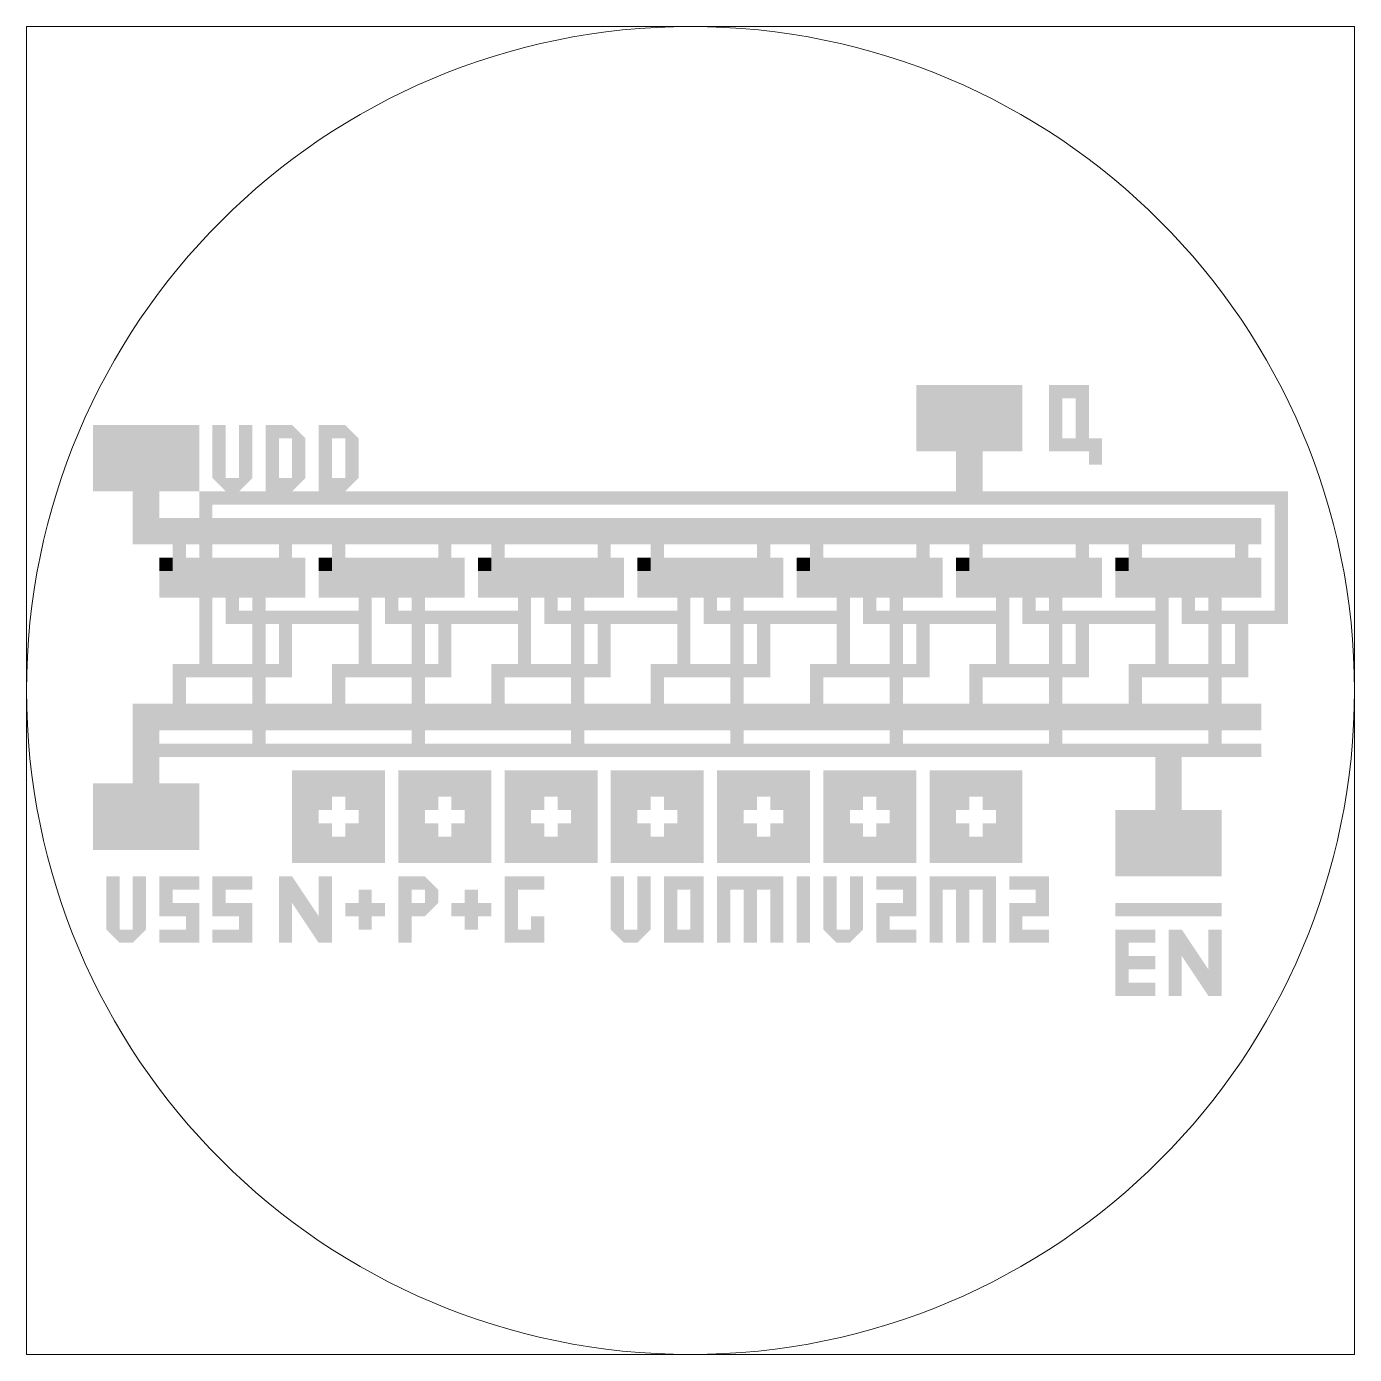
# Model space of a CAD drawing. Extents: x 0 to 500, y 0 to 500.
import ezdxf

# ---------------------------------------------------------------- set-up
doc = ezdxf.new("R2010")
doc.units = 13
doc.layers.get('0').update_dxf_attribs({"linetype": 'CONTINUOUS', "lineweight": 0})
for name, color, linetype, lineweight in [('Cells', 8, 'CONTINUOUS', 0), ('LM0', 96, 'CONTINUOUS', 0), ('LM00', 6, 'CONTINUOUS', 0), ('LM1', 52, 'CONTINUOUS', 0), ('LM2', 1, 'CONTINUOUS', 0), ('LM3', 7, 'CONTINUOUS', 0), ('LM4', 5, 'CONTINUOUS', 0), ('LM5', 8, 'CONTINUOUS', 0), ('LM6', 4, 'CONTINUOUS', 0)]:
    doc.layers.add(name, color=color, linetype=linetype, lineweight=lineweight)

# ---------------------------------------------------------------- blocks, each defined once
blk = doc.blocks.new('2NAND')
at = {"layer": 'LM0'}
h = blk.add_hatch(color=256, dxfattribs=at)
edge = h.paths.add_edge_path()
edge.add_line((-5, 55), (50, 55))
edge.add_line((50, 55), (50, 40))
edge.add_line((50, 40), (-5, 40))
edge.add_line((-5, 40), (-5, 55))
edge.add_line((0, 15), (45, 15))
edge.add_line((45, 15), (45, 10))
edge.add_line((45, 10), (0, 10))
edge.add_line((0, 10), (0, 15))
h = blk.add_hatch(color=256, dxfattribs=at)
edge = h.paths.add_edge_path()
edge.add_line((-5, 55), (50, 55))
edge.add_line((50, 55), (50, 40))
edge.add_line((50, 40), (-5, 40))
edge.add_line((-5, 40), (-5, 55))
edge.add_line((-5, 55), (50, 55))
edge.add_line((50, 55), (50, 40))
edge.add_line((50, 40), (-5, 40))
edge.add_line((-5, 40), (-5, 55))
edge.add_line((0, 15), (45, 15))
edge.add_line((45, 15), (45, 10))
edge.add_line((45, 10), (0, 10))
edge.add_line((0, 10), (0, 15))
edge.add_line((0, 15), (45, 15))
edge.add_line((45, 15), (45, 10))
edge.add_line((45, 10), (0, 10))
edge.add_line((0, 10), (0, 15))
blk.add_hatch(color=256, dxfattribs=at).paths.add_polyline_path([(0, 15), (45, 15), (45, 10), (0, 10), (0, 15), (45, 15), (45, 10), (0, 10)])
at = {"layer": 'LM1'}
for points in [[(0, 50), (45, 50), (45, 45), (0, 45)], [(0, 50), (45, 50), (45, 45), (0, 45), (0, 50), (45, 50), (45, 45), (0, 45)]]:
    blk.add_hatch(color=256, dxfattribs=at).paths.add_polyline_path(points)
at = {"layer": 'LM2'}
h = blk.add_hatch(color=256, dxfattribs=at)
edge = h.paths.add_edge_path()
edge.add_line((10, 50), (15, 50))
edge.add_line((15, 50), (15, 10))
edge.add_line((15, 10), (10, 10))
edge.add_line((10, 10), (10, 50))
edge.add_line((35, 50), (30, 50))
edge.add_line((30, 50), (30, 10))
edge.add_line((30, 10), (35, 10))
edge.add_line((35, 10), (35, 50))
at = {"layer": 'LM3'}
h = blk.add_hatch(color=256, dxfattribs=at)
edge = h.paths.add_edge_path()
edge.add_line((0, 50), (5, 50))
edge.add_line((5, 50), (5, 45))
edge.add_line((5, 45), (0, 45))
edge.add_line((0, 45), (0, 50))
edge.add_line((20, 50), (25, 50))
edge.add_line((25, 50), (25, 45))
edge.add_line((25, 45), (20, 45))
edge.add_line((20, 45), (20, 50))
edge.add_line((40, 50), (45, 50))
edge.add_line((45, 50), (45, 45))
edge.add_line((45, 45), (40, 45))
edge.add_line((40, 45), (40, 50))
edge.add_line((40, 65), (45, 65))
edge.add_line((45, 65), (45, 60))
edge.add_line((45, 60), (40, 60))
edge.add_line((40, 60), (40, 65))
edge.add_line((5, 65), (0, 65))
edge.add_line((0, 65), (0, 60))
edge.add_line((0, 60), (5, 60))
edge.add_line((5, 60), (5, 65))
edge.add_line((5, 15), (0, 15))
edge.add_line((0, 15), (0, 10))
edge.add_line((0, 10), (5, 10))
edge.add_line((5, 10), (5, 15))
edge.add_line((0, 0), (5, 0))
edge.add_line((5, 0), (5, -5))
edge.add_line((5, -5), (0, -5))
edge.add_line((0, -5), (0, 0))
edge.add_line((40, 15), (45, 15))
edge.add_line((45, 15), (45, 10))
edge.add_line((45, 10), (40, 10))
edge.add_line((40, 10), (40, 15))
blk.add_hatch(color=256, dxfattribs=at).paths.add_polyline_path([(-5, 55), (-5, 50), (0, 50), (0, 55)])
at = {"layer": 'LM4'}
h = blk.add_hatch(color=256, dxfattribs=at)
edge = h.paths.add_edge_path()
edge.add_line((20, 50), (20, 30))
edge.add_line((20, 30), (40, 30))
edge.add_line((40, 30), (40, 10))
edge.add_line((40, 10), (45, 10))
edge.add_line((45, 10), (45, 35))
edge.add_line((45, 35), (25, 35))
edge.add_line((25, 35), (25, 50))
edge.add_line((25, 50), (20, 50))
edge.add_line((5, 45), (5, 65))
edge.add_line((5, 65), (0, 65))
edge.add_line((0, 65), (0, 55))
edge.add_line((0, 55), (-5, 55))
edge.add_line((-5, 55), (-5, 50))
edge.add_line((-5, 50), (0, 50))
edge.add_line((0, 50), (0, 45))
edge.add_line((0, 45), (5, 45))
edge.add_line((40, 45), (40, 65))
edge.add_line((40, 65), (45, 65))
edge.add_line((45, 65), (45, 45))
edge.add_line((45, 45), (40, 45))
edge.add_line((5, 15), (5, -5))
edge.add_line((5, -5), (0, -5))
edge.add_line((0, -5), (0, 15))
edge.add_line((0, 15), (5, 15))
at = {"layer": 'LM5'}
h = blk.add_hatch(color=256, dxfattribs=at)
edge = h.paths.add_edge_path()
edge.add_line((40, 35), (45, 35))
edge.add_line((45, 35), (45, 30))
edge.add_line((45, 30), (40, 30))
edge.add_line((40, 30), (40, 35))
edge.add_line((10, 35), (15, 35))
edge.add_line((15, 35), (15, 30))
edge.add_line((15, 30), (10, 30))
edge.add_line((10, 30), (10, 35))
edge.add_line((30, 25), (35, 25))
edge.add_line((35, 25), (35, 20))
edge.add_line((35, 20), (30, 20))
edge.add_line((30, 20), (30, 25))

msp = doc.modelspace()

# ---------------------------------------------------------------- hatches: boundary and pattern name
at = {"layer": 'LM0'}
h = msp.add_hatch(color=256, dxfattribs=at)
edge = h.paths.add_edge_path()
edge.add_line((100, 220), (100, 185))
edge.add_line((100, 185), (135, 185))
edge.add_line((135, 185), (135, 220))
edge.add_line((135, 220), (100, 220))
edge.add_line((110, 210), (110, 215))
edge.add_line((110, 215), (115, 215))
edge.add_line((115, 215), (115, 210))
edge.add_line((115, 210), (120, 210))
edge.add_line((120, 210), (120, 215))
edge.add_line((120, 215), (125, 215))
edge.add_line((125, 215), (125, 210))
edge.add_line((125, 210), (130, 210))
edge.add_line((130, 210), (130, 205))
edge.add_line((130, 205), (125, 205))
edge.add_line((125, 205), (125, 200))
edge.add_line((125, 200), (130, 200))
edge.add_line((130, 200), (130, 195))
edge.add_line((130, 195), (125, 195))
edge.add_line((125, 195), (125, 190))
edge.add_line((125, 190), (120, 190))
edge.add_line((120, 190), (120, 195))
edge.add_line((120, 195), (115, 195))
edge.add_line((115, 195), (115, 190))
edge.add_line((115, 190), (110, 190))
edge.add_line((110, 190), (110, 195))
edge.add_line((110, 195), (105, 195))
edge.add_line((105, 195), (105, 200))
edge.add_line((105, 200), (110, 200))
edge.add_line((110, 200), (110, 205))
edge.add_line((110, 205), (105, 205))
edge.add_line((105, 205), (105, 210))
edge.add_line((105, 210), (110, 210))
edge.add_line((95, 155), (95, 180))
edge.add_line((95, 180), (100, 180))
edge.add_line((100, 180), (110, 165))
edge.add_line((110, 165), (110, 180))
edge.add_line((110, 180), (115, 180))
edge.add_line((115, 180), (115, 155))
edge.add_line((115, 155), (110, 155))
edge.add_line((110, 155), (100, 170))
edge.add_line((100, 170), (100, 155))
edge.add_line((100, 155), (95, 155))
edge.add_line((120, 170), (120, 165))
edge.add_line((120, 165), (125, 165))
edge.add_line((125, 165), (125, 160))
edge.add_line((125, 160), (130, 160))
edge.add_line((130, 160), (130, 165))
edge.add_line((130, 165), (135, 165))
edge.add_line((135, 165), (135, 170))
edge.add_line((135, 170), (130, 170))
edge.add_line((130, 170), (130, 175))
edge.add_line((130, 175), (125, 175))
edge.add_line((125, 175), (125, 170))
edge.add_line((125, 170), (120, 170))
at = {"layer": 'LM00'}
h = msp.add_hatch(color=256, dxfattribs=at)
edge = h.paths.add_edge_path()
edge.add_line((115, 205), (115, 210))
edge.add_line((115, 210), (120, 210))
edge.add_line((120, 210), (120, 205))
edge.add_line((120, 205), (125, 205))
edge.add_line((125, 205), (125, 200))
edge.add_line((125, 200), (120, 200))
edge.add_line((120, 200), (120, 195))
edge.add_line((120, 195), (115, 195))
edge.add_line((115, 195), (115, 200))
edge.add_line((115, 200), (110, 200))
edge.add_line((110, 200), (110, 205))
edge.add_line((110, 205), (115, 205))
edge.add_line((105, 215), (105, 190))
edge.add_line((105, 190), (130, 190))
edge.add_line((130, 190), (130, 215))
edge.add_line((130, 215), (105, 215))
edge.add_line((155, 205), (155, 210))
edge.add_line((155, 210), (160, 210))
edge.add_line((160, 210), (160, 205))
edge.add_line((160, 205), (165, 205))
edge.add_line((165, 205), (165, 200))
edge.add_line((165, 200), (160, 200))
edge.add_line((160, 200), (160, 195))
edge.add_line((160, 195), (155, 195))
edge.add_line((155, 195), (155, 200))
edge.add_line((155, 200), (150, 200))
edge.add_line((150, 200), (150, 205))
edge.add_line((150, 205), (155, 205))
edge.add_line((145, 215), (145, 190))
edge.add_line((145, 190), (170, 190))
edge.add_line((170, 190), (170, 215))
edge.add_line((170, 215), (145, 215))
edge.add_line((195, 205), (195, 210))
edge.add_line((195, 210), (200, 210))
edge.add_line((200, 210), (200, 205))
edge.add_line((200, 205), (205, 205))
edge.add_line((205, 205), (205, 200))
edge.add_line((205, 200), (200, 200))
edge.add_line((200, 200), (200, 195))
edge.add_line((200, 195), (195, 195))
edge.add_line((195, 195), (195, 200))
edge.add_line((195, 200), (190, 200))
edge.add_line((190, 200), (190, 205))
edge.add_line((190, 205), (195, 205))
edge.add_line((185, 215), (185, 190))
edge.add_line((185, 190), (210, 190))
edge.add_line((210, 190), (210, 215))
edge.add_line((210, 215), (185, 215))
edge.add_line((235, 205), (235, 210))
edge.add_line((235, 210), (240, 210))
edge.add_line((240, 210), (240, 205))
edge.add_line((240, 205), (245, 205))
edge.add_line((245, 205), (245, 200))
edge.add_line((245, 200), (240, 200))
edge.add_line((240, 200), (240, 195))
edge.add_line((240, 195), (235, 195))
edge.add_line((235, 195), (235, 200))
edge.add_line((235, 200), (230, 200))
edge.add_line((230, 200), (230, 205))
edge.add_line((230, 205), (235, 205))
edge.add_line((225, 215), (225, 190))
edge.add_line((225, 190), (250, 190))
edge.add_line((250, 190), (250, 215))
edge.add_line((250, 215), (225, 215))
edge.add_line((275, 205), (275, 210))
edge.add_line((275, 210), (280, 210))
edge.add_line((280, 210), (280, 205))
edge.add_line((280, 205), (285, 205))
edge.add_line((285, 205), (285, 200))
edge.add_line((285, 200), (280, 200))
edge.add_line((280, 200), (280, 195))
edge.add_line((280, 195), (275, 195))
edge.add_line((275, 195), (275, 200))
edge.add_line((275, 200), (270, 200))
edge.add_line((270, 200), (270, 205))
edge.add_line((270, 205), (275, 205))
edge.add_line((265, 215), (265, 190))
edge.add_line((265, 190), (290, 190))
edge.add_line((290, 190), (290, 215))
edge.add_line((290, 215), (265, 215))
edge.add_line((315, 205), (315, 210))
edge.add_line((315, 210), (320, 210))
edge.add_line((320, 210), (320, 205))
edge.add_line((320, 205), (325, 205))
edge.add_line((325, 205), (325, 200))
edge.add_line((325, 200), (320, 200))
edge.add_line((320, 200), (320, 195))
edge.add_line((320, 195), (315, 195))
edge.add_line((315, 195), (315, 200))
edge.add_line((315, 200), (310, 200))
edge.add_line((310, 200), (310, 205))
edge.add_line((310, 205), (315, 205))
edge.add_line((305, 215), (305, 190))
edge.add_line((305, 190), (330, 190))
edge.add_line((330, 190), (330, 215))
edge.add_line((330, 215), (305, 215))
edge.add_line((355, 205), (355, 210))
edge.add_line((355, 210), (360, 210))
edge.add_line((360, 210), (360, 205))
edge.add_line((360, 205), (365, 205))
edge.add_line((365, 205), (365, 200))
edge.add_line((365, 200), (360, 200))
edge.add_line((360, 200), (360, 195))
edge.add_line((360, 195), (355, 195))
edge.add_line((355, 195), (355, 200))
edge.add_line((355, 200), (350, 200))
edge.add_line((350, 200), (350, 205))
edge.add_line((350, 205), (355, 205))
edge.add_line((345, 215), (345, 190))
edge.add_line((345, 190), (370, 190))
edge.add_line((370, 190), (370, 215))
edge.add_line((370, 215), (345, 215))
at = {"layer": 'LM1'}
h = msp.add_hatch(color=256, dxfattribs=at)
edge = h.paths.add_edge_path()
edge.add_line((140, 220), (140, 185))
edge.add_line((140, 185), (175, 185))
edge.add_line((175, 185), (175, 220))
edge.add_line((175, 220), (140, 220))
edge.add_line((150, 210), (150, 215))
edge.add_line((150, 215), (155, 215))
edge.add_line((155, 215), (155, 210))
edge.add_line((155, 210), (160, 210))
edge.add_line((160, 210), (160, 215))
edge.add_line((160, 215), (165, 215))
edge.add_line((165, 215), (165, 210))
edge.add_line((165, 210), (170, 210))
edge.add_line((170, 210), (170, 205))
edge.add_line((170, 205), (165, 205))
edge.add_line((165, 205), (165, 200))
edge.add_line((165, 200), (170, 200))
edge.add_line((170, 200), (170, 195))
edge.add_line((170, 195), (165, 195))
edge.add_line((165, 195), (165, 190))
edge.add_line((165, 190), (160, 190))
edge.add_line((160, 190), (160, 195))
edge.add_line((160, 195), (155, 195))
edge.add_line((155, 195), (155, 190))
edge.add_line((155, 190), (150, 190))
edge.add_line((150, 190), (150, 195))
edge.add_line((150, 195), (145, 195))
edge.add_line((145, 195), (145, 200))
edge.add_line((145, 200), (150, 200))
edge.add_line((150, 200), (150, 205))
edge.add_line((150, 205), (145, 205))
edge.add_line((145, 205), (145, 210))
edge.add_line((145, 210), (150, 210))
edge.add_line((140, 155), (140, 180))
edge.add_line((140, 180), (150, 180))
edge.add_line((150, 180), (155, 175))
edge.add_line((155, 175), (155, 170))
edge.add_line((155, 170), (150, 165))
edge.add_line((150, 165), (145, 165))
edge.add_line((145, 165), (145, 155))
edge.add_line((145, 155), (140, 155))
edge.add_line((145, 170), (145, 175))
edge.add_line((145, 175), (150, 175))
edge.add_line((150, 175), (150, 170))
edge.add_line((150, 170), (145, 170))
edge.add_line((160, 170), (160, 165))
edge.add_line((160, 165), (165, 165))
edge.add_line((165, 165), (165, 160))
edge.add_line((165, 160), (170, 160))
edge.add_line((170, 160), (170, 165))
edge.add_line((170, 165), (175, 165))
edge.add_line((175, 165), (175, 170))
edge.add_line((175, 170), (170, 170))
edge.add_line((170, 170), (170, 175))
edge.add_line((170, 175), (165, 175))
edge.add_line((165, 175), (165, 170))
edge.add_line((165, 170), (160, 170))
at = {"layer": 'LM2'}
h = msp.add_hatch(color=256, dxfattribs=at)
edge = h.paths.add_edge_path()
edge.add_line((465, 315), (50, 315))
edge.add_line((50, 315), (50, 325))
edge.add_line((50, 325), (65, 325))
edge.add_line((65, 325), (65, 350))
edge.add_line((65, 350), (25, 350))
edge.add_line((25, 350), (25, 325))
edge.add_line((25, 325), (40, 325))
edge.add_line((40, 325), (40, 305))
edge.add_line((40, 305), (50, 305))
edge.add_line((50, 305), (465, 305))
edge.add_line((465, 305), (465, 315))
edge.add_line((50, 245), (465, 245))
edge.add_line((465, 245), (465, 235))
edge.add_line((465, 235), (50, 235))
edge.add_line((50, 235), (50, 215))
edge.add_line((50, 215), (65, 215))
edge.add_line((65, 215), (65, 190))
edge.add_line((65, 190), (25, 190))
edge.add_line((25, 190), (25, 215))
edge.add_line((25, 215), (40, 215))
edge.add_line((40, 215), (40, 245))
edge.add_line((40, 245), (50, 245))
edge.add_line((70, 350), (70, 330))
edge.add_line((70, 330), (75, 325))
edge.add_line((75, 325), (80, 325))
edge.add_line((80, 325), (85, 330))
edge.add_line((85, 330), (85, 350))
edge.add_line((85, 350), (80, 350))
edge.add_line((80, 350), (80, 330))
edge.add_line((80, 330), (75, 330))
edge.add_line((75, 330), (75, 350))
edge.add_line((75, 350), (70, 350))
edge.add_line((90, 350), (90, 325))
edge.add_line((90, 325), (100, 325))
edge.add_line((100, 325), (105, 330))
edge.add_line((105, 330), (105, 345))
edge.add_line((105, 345), (100, 350))
edge.add_line((100, 350), (90, 350))
edge.add_line((95, 345), (95, 330))
edge.add_line((95, 330), (100, 330))
edge.add_line((100, 330), (100, 345))
edge.add_line((100, 345), (95, 345))
edge.add_line((110, 350), (110, 325))
edge.add_line((110, 325), (120, 325))
edge.add_line((120, 325), (125, 330))
edge.add_line((125, 330), (125, 345))
edge.add_line((125, 345), (120, 350))
edge.add_line((120, 350), (110, 350))
edge.add_line((115, 345), (115, 330))
edge.add_line((115, 330), (120, 330))
edge.add_line((120, 330), (120, 345))
edge.add_line((120, 345), (115, 345))
edge.add_line((180, 220), (180, 185))
edge.add_line((180, 185), (215, 185))
edge.add_line((215, 185), (215, 220))
edge.add_line((215, 220), (180, 220))
edge.add_line((190, 210), (190, 215))
edge.add_line((190, 215), (195, 215))
edge.add_line((195, 215), (195, 210))
edge.add_line((195, 210), (200, 210))
edge.add_line((200, 210), (200, 215))
edge.add_line((200, 215), (205, 215))
edge.add_line((205, 215), (205, 210))
edge.add_line((205, 210), (210, 210))
edge.add_line((210, 210), (210, 205))
edge.add_line((210, 205), (205, 205))
edge.add_line((205, 205), (205, 200))
edge.add_line((205, 200), (210, 200))
edge.add_line((210, 200), (210, 195))
edge.add_line((210, 195), (205, 195))
edge.add_line((205, 195), (205, 190))
edge.add_line((205, 190), (200, 190))
edge.add_line((200, 190), (200, 195))
edge.add_line((200, 195), (195, 195))
edge.add_line((195, 195), (195, 190))
edge.add_line((195, 190), (190, 190))
edge.add_line((190, 190), (190, 195))
edge.add_line((190, 195), (185, 195))
edge.add_line((185, 195), (185, 200))
edge.add_line((185, 200), (190, 200))
edge.add_line((190, 200), (190, 205))
edge.add_line((190, 205), (185, 205))
edge.add_line((185, 205), (185, 210))
edge.add_line((185, 210), (190, 210))
edge.add_line((30, 180), (30, 160))
edge.add_line((30, 160), (35, 155))
edge.add_line((35, 155), (40, 155))
edge.add_line((40, 155), (45, 160))
edge.add_line((45, 160), (45, 180))
edge.add_line((45, 180), (40, 180))
edge.add_line((40, 180), (40, 160))
edge.add_line((40, 160), (35, 160))
edge.add_line((35, 160), (35, 180))
edge.add_line((35, 180), (30, 180))
edge.add_line((65, 180), (50, 180))
edge.add_line((50, 180), (50, 165))
edge.add_line((50, 165), (60, 165))
edge.add_line((60, 165), (60, 160))
edge.add_line((60, 160), (50, 160))
edge.add_line((50, 160), (50, 155))
edge.add_line((50, 155), (65, 155))
edge.add_line((65, 155), (65, 170))
edge.add_line((65, 170), (55, 170))
edge.add_line((55, 170), (55, 175))
edge.add_line((55, 175), (65, 175))
edge.add_line((65, 175), (65, 180))
edge.add_line((70, 180), (70, 165))
edge.add_line((70, 165), (80, 165))
edge.add_line((80, 165), (80, 160))
edge.add_line((80, 160), (70, 160))
edge.add_line((70, 160), (70, 155))
edge.add_line((70, 155), (85, 155))
edge.add_line((85, 155), (85, 170))
edge.add_line((85, 170), (75, 170))
edge.add_line((75, 170), (75, 175))
edge.add_line((75, 175), (85, 175))
edge.add_line((85, 175), (85, 180))
edge.add_line((85, 180), (70, 180))
edge.add_line((195, 180), (180, 180))
edge.add_line((180, 180), (180, 155))
edge.add_line((180, 155), (195, 155))
edge.add_line((195, 155), (195, 165))
edge.add_line((195, 165), (190, 165))
edge.add_line((190, 165), (190, 160))
edge.add_line((190, 160), (185, 160))
edge.add_line((185, 160), (185, 175))
edge.add_line((185, 175), (195, 175))
edge.add_line((195, 175), (195, 180))
at = {"layer": 'LM3'}
h = msp.add_hatch(color=256, dxfattribs=at)
edge = h.paths.add_edge_path()
edge.add_line((25, 350), (65, 350))
edge.add_line((65, 350), (65, 325))
edge.add_line((65, 325), (25, 325))
edge.add_line((25, 325), (25, 350))
edge.add_line((25, 215), (65, 215))
edge.add_line((65, 215), (65, 190))
edge.add_line((65, 190), (25, 190))
edge.add_line((25, 190), (25, 215))
edge.add_line((220, 220), (220, 185))
edge.add_line((220, 185), (255, 185))
edge.add_line((255, 185), (255, 220))
edge.add_line((255, 220), (220, 220))
edge.add_line((230, 210), (230, 215))
edge.add_line((230, 215), (235, 215))
edge.add_line((235, 215), (235, 210))
edge.add_line((235, 210), (240, 210))
edge.add_line((240, 210), (240, 215))
edge.add_line((240, 215), (245, 215))
edge.add_line((245, 215), (245, 210))
edge.add_line((245, 210), (250, 210))
edge.add_line((250, 210), (250, 205))
edge.add_line((250, 205), (245, 205))
edge.add_line((245, 205), (245, 200))
edge.add_line((245, 200), (250, 200))
edge.add_line((250, 200), (250, 195))
edge.add_line((250, 195), (245, 195))
edge.add_line((245, 195), (245, 190))
edge.add_line((245, 190), (240, 190))
edge.add_line((240, 190), (240, 195))
edge.add_line((240, 195), (235, 195))
edge.add_line((235, 195), (235, 190))
edge.add_line((235, 190), (230, 190))
edge.add_line((230, 190), (230, 195))
edge.add_line((230, 195), (225, 195))
edge.add_line((225, 195), (225, 200))
edge.add_line((225, 200), (230, 200))
edge.add_line((230, 200), (230, 205))
edge.add_line((230, 205), (225, 205))
edge.add_line((225, 205), (225, 210))
edge.add_line((225, 210), (230, 210))
edge.add_line((220, 180), (220, 160))
edge.add_line((220, 160), (225, 155))
edge.add_line((225, 155), (230, 155))
edge.add_line((230, 155), (235, 160))
edge.add_line((235, 160), (235, 180))
edge.add_line((235, 180), (230, 180))
edge.add_line((230, 180), (230, 160))
edge.add_line((230, 160), (225, 160))
edge.add_line((225, 160), (225, 180))
edge.add_line((225, 180), (220, 180))
edge.add_line((240, 180), (240, 155))
edge.add_line((240, 155), (255, 155))
edge.add_line((255, 155), (255, 180))
edge.add_line((255, 180), (240, 180))
edge.add_line((245, 175), (245, 160))
edge.add_line((245, 160), (250, 160))
edge.add_line((250, 160), (250, 175))
edge.add_line((250, 175), (245, 175))
at = {"layer": 'LM4'}
h = msp.add_hatch(color=256, dxfattribs=at)
edge = h.paths.add_edge_path()
edge.add_line((260, 220), (260, 185))
edge.add_line((260, 185), (295, 185))
edge.add_line((295, 185), (295, 220))
edge.add_line((295, 220), (260, 220))
edge.add_line((270, 210), (270, 215))
edge.add_line((270, 215), (275, 215))
edge.add_line((275, 215), (275, 210))
edge.add_line((275, 210), (280, 210))
edge.add_line((280, 210), (280, 215))
edge.add_line((280, 215), (285, 215))
edge.add_line((285, 215), (285, 210))
edge.add_line((285, 210), (290, 210))
edge.add_line((290, 210), (290, 205))
edge.add_line((290, 205), (285, 205))
edge.add_line((285, 205), (285, 200))
edge.add_line((285, 200), (290, 200))
edge.add_line((290, 200), (290, 195))
edge.add_line((290, 195), (285, 195))
edge.add_line((285, 195), (285, 190))
edge.add_line((285, 190), (280, 190))
edge.add_line((280, 190), (280, 195))
edge.add_line((280, 195), (275, 195))
edge.add_line((275, 195), (275, 190))
edge.add_line((275, 190), (270, 190))
edge.add_line((270, 190), (270, 195))
edge.add_line((270, 195), (265, 195))
edge.add_line((265, 195), (265, 200))
edge.add_line((265, 200), (270, 200))
edge.add_line((270, 200), (270, 205))
edge.add_line((270, 205), (265, 205))
edge.add_line((265, 205), (265, 210))
edge.add_line((265, 210), (270, 210))
edge.add_line((260, 155), (260, 180))
edge.add_line((260, 180), (285, 180))
edge.add_line((285, 180), (285, 155))
edge.add_line((285, 155), (280, 155))
edge.add_line((280, 155), (280, 175))
edge.add_line((280, 175), (275, 175))
edge.add_line((275, 175), (275, 155))
edge.add_line((275, 155), (270, 155))
edge.add_line((270, 155), (270, 175))
edge.add_line((270, 175), (265, 175))
edge.add_line((265, 175), (265, 155))
edge.add_line((265, 155), (260, 155))
edge.add_line((290, 180), (290, 155))
edge.add_line((290, 155), (295, 155))
edge.add_line((295, 155), (295, 180))
edge.add_line((295, 180), (290, 180))
at = {"layer": 'LM5'}
h = msp.add_hatch(color=256, dxfattribs=at)
edge = h.paths.add_edge_path()
edge.add_line((25, 350), (65, 350))
edge.add_line((65, 350), (65, 325))
edge.add_line((65, 325), (25, 325))
edge.add_line((25, 325), (25, 350))
edge.add_line((25, 215), (65, 215))
edge.add_line((65, 215), (65, 190))
edge.add_line((65, 190), (25, 190))
edge.add_line((25, 190), (25, 215))
edge.add_line((300, 220), (300, 185))
edge.add_line((300, 185), (335, 185))
edge.add_line((335, 185), (335, 220))
edge.add_line((335, 220), (300, 220))
edge.add_line((310, 210), (310, 215))
edge.add_line((310, 215), (315, 215))
edge.add_line((315, 215), (315, 210))
edge.add_line((315, 210), (320, 210))
edge.add_line((320, 210), (320, 215))
edge.add_line((320, 215), (325, 215))
edge.add_line((325, 215), (325, 210))
edge.add_line((325, 210), (330, 210))
edge.add_line((330, 210), (330, 205))
edge.add_line((330, 205), (325, 205))
edge.add_line((325, 205), (325, 200))
edge.add_line((325, 200), (330, 200))
edge.add_line((330, 200), (330, 195))
edge.add_line((330, 195), (325, 195))
edge.add_line((325, 195), (325, 190))
edge.add_line((325, 190), (320, 190))
edge.add_line((320, 190), (320, 195))
edge.add_line((320, 195), (315, 195))
edge.add_line((315, 195), (315, 190))
edge.add_line((315, 190), (310, 190))
edge.add_line((310, 190), (310, 195))
edge.add_line((310, 195), (305, 195))
edge.add_line((305, 195), (305, 200))
edge.add_line((305, 200), (310, 200))
edge.add_line((310, 200), (310, 205))
edge.add_line((310, 205), (305, 205))
edge.add_line((305, 205), (305, 210))
edge.add_line((305, 210), (310, 210))
edge.add_line((300, 180), (300, 160))
edge.add_line((300, 160), (305, 155))
edge.add_line((305, 155), (310, 155))
edge.add_line((310, 155), (315, 160))
edge.add_line((315, 160), (315, 180))
edge.add_line((315, 180), (315, 180))
edge.add_line((315, 180), (310, 180))
edge.add_line((310, 180), (310, 160))
edge.add_line((310, 160), (305, 160))
edge.add_line((305, 160), (305, 180))
edge.add_line((305, 180), (300, 180))
edge.add_line((320, 180), (335, 180))
edge.add_line((335, 180), (335, 165))
edge.add_line((335, 165), (325, 165))
edge.add_line((325, 165), (325, 160))
edge.add_line((325, 160), (335, 160))
edge.add_line((335, 160), (335, 155))
edge.add_line((335, 155), (320, 155))
edge.add_line((320, 155), (320, 170))
edge.add_line((320, 170), (330, 170))
edge.add_line((330, 170), (330, 175))
edge.add_line((330, 175), (320, 175))
edge.add_line((320, 175), (320, 180))
at = {"layer": 'LM6'}
h = msp.add_hatch(color=256, dxfattribs=at)
edge = h.paths.add_edge_path()
edge.add_line((50, 230), (85, 230))
edge.add_line((85, 230), (85, 270))
edge.add_line((85, 270), (90, 270))
edge.add_line((90, 270), (90, 230))
edge.add_line((90, 230), (145, 230))
edge.add_line((145, 230), (145, 270))
edge.add_line((145, 270), (150, 270))
edge.add_line((150, 270), (150, 230))
edge.add_line((150, 230), (205, 230))
edge.add_line((205, 230), (205, 270))
edge.add_line((205, 270), (210, 270))
edge.add_line((210, 270), (210, 230))
edge.add_line((210, 230), (265, 230))
edge.add_line((265, 230), (265, 270))
edge.add_line((265, 270), (270, 270))
edge.add_line((270, 270), (270, 230))
edge.add_line((270, 230), (325, 230))
edge.add_line((325, 230), (325, 270))
edge.add_line((325, 270), (330, 270))
edge.add_line((330, 270), (330, 230))
edge.add_line((330, 230), (385, 230))
edge.add_line((385, 230), (385, 270))
edge.add_line((385, 270), (390, 270))
edge.add_line((390, 270), (390, 230))
edge.add_line((390, 230), (445, 230))
edge.add_line((445, 230), (445, 270))
edge.add_line((445, 270), (450, 270))
edge.add_line((450, 270), (450, 230))
edge.add_line((450, 230), (465, 230))
edge.add_line((465, 230), (465, 225))
edge.add_line((465, 225), (435, 225))
edge.add_line((435, 225), (435, 205))
edge.add_line((435, 205), (450, 205))
edge.add_line((450, 205), (450, 180))
edge.add_line((450, 180), (410, 180))
edge.add_line((410, 180), (410, 205))
edge.add_line((410, 205), (425, 205))
edge.add_line((425, 205), (425, 225))
edge.add_line((425, 225), (50, 225))
edge.add_line((50, 225), (50, 230))
edge.add_line((95, 280), (130, 280))
edge.add_line((130, 280), (130, 275))
edge.add_line((130, 275), (95, 275))
edge.add_line((95, 275), (95, 280))
edge.add_line((155, 280), (190, 280))
edge.add_line((190, 280), (190, 275))
edge.add_line((190, 275), (155, 275))
edge.add_line((155, 275), (155, 280))
edge.add_line((215, 280), (250, 280))
edge.add_line((250, 280), (250, 275))
edge.add_line((250, 275), (215, 275))
edge.add_line((215, 275), (215, 280))
edge.add_line((275, 280), (310, 280))
edge.add_line((310, 280), (310, 275))
edge.add_line((310, 275), (275, 275))
edge.add_line((275, 275), (275, 280))
edge.add_line((335, 280), (370, 280))
edge.add_line((370, 280), (370, 275))
edge.add_line((370, 275), (335, 275))
edge.add_line((335, 275), (335, 280))
edge.add_line((395, 280), (430, 280))
edge.add_line((430, 280), (430, 275))
edge.add_line((430, 275), (395, 275))
edge.add_line((395, 275), (395, 280))
edge.add_line((455, 280), (455, 275))
edge.add_line((455, 275), (475, 275))
edge.add_line((475, 275), (475, 325))
edge.add_line((475, 325), (360, 325))
edge.add_line((360, 325), (360, 340))
edge.add_line((360, 340), (375, 340))
edge.add_line((375, 340), (375, 365))
edge.add_line((375, 365), (335, 365))
edge.add_line((335, 365), (335, 340))
edge.add_line((335, 340), (350, 340))
edge.add_line((350, 340), (350, 325))
edge.add_line((350, 325), (65, 325))
edge.add_line((65, 325), (65, 275))
edge.add_line((65, 275), (70, 275))
edge.add_line((70, 275), (70, 320))
edge.add_line((70, 320), (470, 320))
edge.add_line((470, 320), (470, 280))
edge.add_line((470, 280), (455, 280))
edge.add_line((385, 365), (385, 340))
edge.add_line((385, 340), (400, 340))
edge.add_line((400, 340), (400, 335))
edge.add_line((400, 335), (405, 335))
edge.add_line((405, 335), (405, 345))
edge.add_line((405, 345), (400, 345))
edge.add_line((400, 345), (400, 365))
edge.add_line((400, 365), (385, 365))
edge.add_line((390, 360), (390, 345))
edge.add_line((390, 345), (395, 345))
edge.add_line((395, 345), (395, 360))
edge.add_line((395, 360), (390, 360))
edge.add_line((340, 220), (340, 185))
edge.add_line((340, 185), (375, 185))
edge.add_line((375, 185), (375, 220))
edge.add_line((375, 220), (340, 220))
edge.add_line((350, 210), (350, 215))
edge.add_line((350, 215), (355, 215))
edge.add_line((355, 215), (355, 210))
edge.add_line((355, 210), (360, 210))
edge.add_line((360, 210), (360, 215))
edge.add_line((360, 215), (365, 215))
edge.add_line((365, 215), (365, 210))
edge.add_line((365, 210), (370, 210))
edge.add_line((370, 210), (370, 205))
edge.add_line((370, 205), (365, 205))
edge.add_line((365, 205), (365, 200))
edge.add_line((365, 200), (370, 200))
edge.add_line((370, 200), (370, 195))
edge.add_line((370, 195), (365, 195))
edge.add_line((365, 195), (365, 190))
edge.add_line((365, 190), (360, 190))
edge.add_line((360, 190), (360, 195))
edge.add_line((360, 195), (355, 195))
edge.add_line((355, 195), (355, 190))
edge.add_line((355, 190), (350, 190))
edge.add_line((350, 190), (350, 195))
edge.add_line((350, 195), (345, 195))
edge.add_line((345, 195), (345, 200))
edge.add_line((345, 200), (350, 200))
edge.add_line((350, 200), (350, 205))
edge.add_line((350, 205), (345, 205))
edge.add_line((345, 205), (345, 210))
edge.add_line((345, 210), (350, 210))
edge.add_line((340, 155), (340, 180))
edge.add_line((340, 180), (365, 180))
edge.add_line((365, 180), (365, 155))
edge.add_line((365, 155), (360, 155))
edge.add_line((360, 155), (360, 175))
edge.add_line((360, 175), (355, 175))
edge.add_line((355, 175), (355, 155))
edge.add_line((355, 155), (350, 155))
edge.add_line((350, 155), (350, 175))
edge.add_line((350, 175), (345, 175))
edge.add_line((345, 175), (345, 155))
edge.add_line((345, 155), (340, 155))
edge.add_line((410, 160), (410, 135))
edge.add_line((410, 135), (425, 135))
edge.add_line((425, 135), (425, 140))
edge.add_line((425, 140), (415, 140))
edge.add_line((415, 140), (415, 145))
edge.add_line((415, 145), (425, 145))
edge.add_line((425, 145), (425, 150))
edge.add_line((425, 150), (415, 150))
edge.add_line((415, 150), (415, 155))
edge.add_line((415, 155), (425, 155))
edge.add_line((425, 155), (425, 160))
edge.add_line((425, 160), (410, 160))
edge.add_line((430, 160), (435, 160))
edge.add_line((435, 160), (445, 145))
edge.add_line((445, 145), (445, 160))
edge.add_line((445, 160), (450, 160))
edge.add_line((450, 160), (450, 135))
edge.add_line((450, 135), (445, 135))
edge.add_line((445, 135), (435, 150))
edge.add_line((435, 150), (435, 135))
edge.add_line((435, 135), (430, 135))
edge.add_line((430, 135), (430, 160))
edge.add_line((410, 170), (450, 170))
edge.add_line((450, 170), (450, 165))
edge.add_line((450, 165), (410, 165))
edge.add_line((410, 165), (410, 170))
edge.add_line((370, 180), (385, 180))
edge.add_line((385, 180), (385, 165))
edge.add_line((385, 165), (375, 165))
edge.add_line((375, 165), (375, 160))
edge.add_line((375, 160), (385, 160))
edge.add_line((385, 160), (385, 155))
edge.add_line((385, 155), (370, 155))
edge.add_line((370, 155), (370, 170))
edge.add_line((370, 170), (380, 170))
edge.add_line((380, 170), (380, 175))
edge.add_line((380, 175), (370, 175))
edge.add_line((370, 175), (370, 180))

# ---------------------------------------------------------------- linework, layer by layer
for p, q in [((500, 500), (0, 500)), ((0, 500), (0, 0)), ((500, 0), (500, 500)), ((0, 0), (500, 0))]:
    msp.add_line(p, q)
msp.add_circle((250, 250), 250)

# ---------------------------------------------------------------- block references
at = {"layer": 'Cells'}
for p in [(55, 245), (115, 245), (175, 245), (235, 245), (295, 245), (355, 245), (415, 245)]:
    msp.add_blockref('2NAND', p, dxfattribs=at)

doc.saveas('drawing.dxf')
